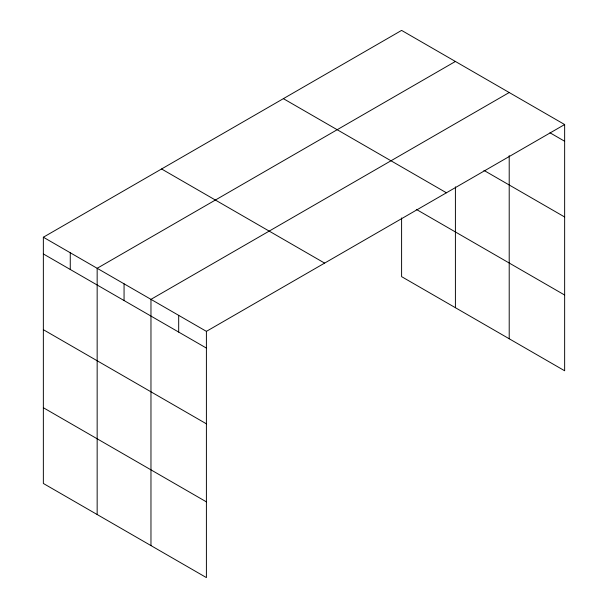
<?xml version="1.0" encoding="UTF-8"?>
<svg xmlns="http://www.w3.org/2000/svg" width="608" height="608" viewBox="0 0 608 608"><rect width="100%" height="100%" fill="white"/><g stroke="black" fill="none" stroke-linecap="round" stroke-linejoin="round"><path stroke-width="0.91" d="M43.358 237.226L206.401 331.36L206.401 577.6L43.358 483.466L43.358 237.226L401.599 30.4L564.642 124.534L564.642 370.774L401.599 276.64L401.599 217.938M455.407 61.461L97.158 268.295L97.158 514.528M509.208 92.53L150.966 299.356L150.966 545.596M206.401 331.36L564.642 124.534M549.974 132.78L564.642 141.246M483.938 170.392L564.642 216.988M283.381 98.656L446.424 192.789M416.275 209.365L564.642 295.032M161.576 168.978L324.619 263.112M43.358 253.946L206.401 348.08M43.358 329.688L206.401 423.822M43.358 407.725L206.401 501.858M509.208 155.633L509.208 338.762M455.407 186.831L455.407 307.701M178.684 315.362L178.684 332.074M124.062 283.822L124.062 300.542M70.262 252.761L70.262 269.473"/></g></svg>
